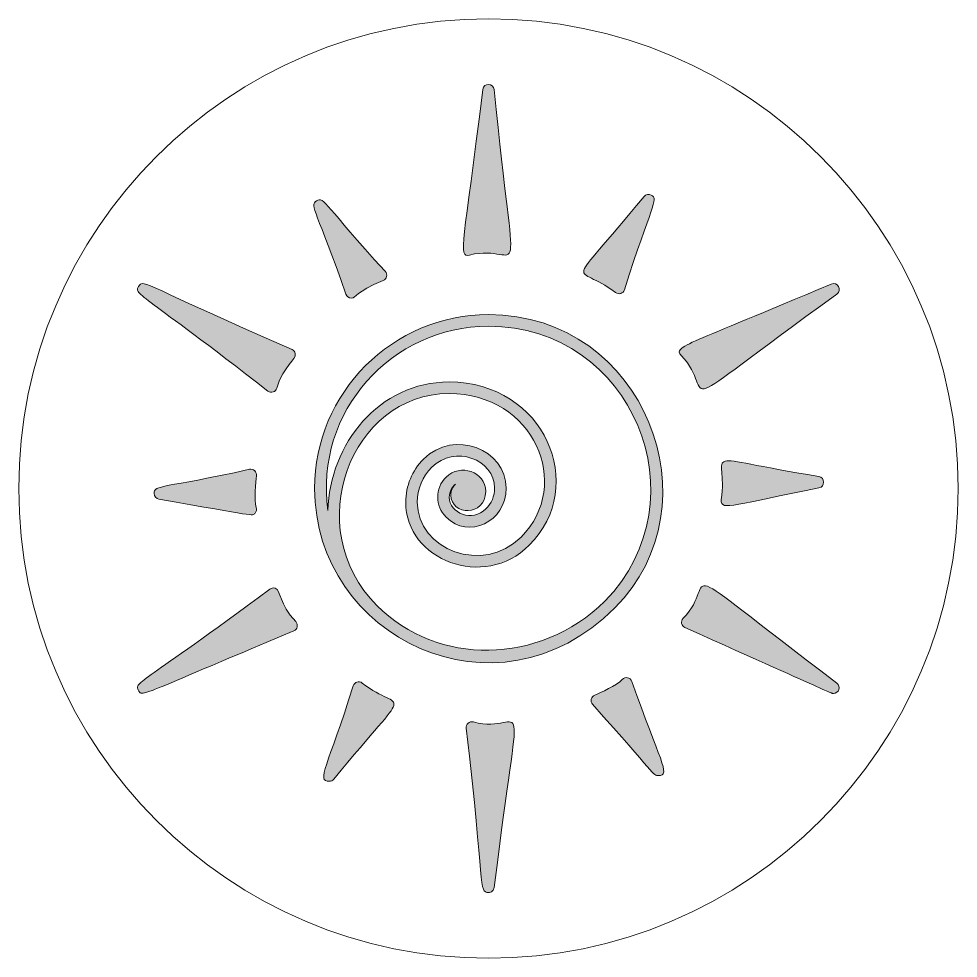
# Model space of a CAD drawing. Header units: inches. Extents: x -11.7 to 1.7, y -15.4 to -9.4.
# Drawn here: x -5.627 to -3.938, y -15.19 to -13.502 of the extents above; entities that cross this region are included whole.
import ezdxf

# ---------------------------------------------------------------- set-up
doc = ezdxf.new("R2010")
doc.units = ezdxf.units.IN
doc.header["$MEASUREMENT"] = 0
doc.layers.add('_U+0421_U+043B_U+043E_U+0439 1', color=7, linetype='Continuous')

msp = doc.modelspace()

# ---------------------------------------------------------------- hatches: boundary and pattern name
at = {"layer": '_U+0421_U+043B_U+043E_U+0439 1', "true_color": 0xffffff}
h = msp.add_hatch(color=7, dxfattribs=at)
h.dxf.hatch_style = 2
edge = h.paths.add_edge_path()
edge.add_spline(control_points=[(-4.5555, -14.5603), (-4.3705, -14.3752), (-4.5017, -14.0332), (-4.7826, -14.0332), (-4.9549, -14.0332), (-5.0951, -14.1734), (-5.0951, -14.3457), (-5.0951, -14.6123), (-4.7693, -14.7741), (-4.5555, -14.5603)], knot_values=[0, 0, 0, 0, 0.013889, 0.013889, 0.013889, 0.027778, 0.027778, 0.027778, 0.041667, 0.041667, 0.041667, 0.041667], degree=3, periodic=0)
edge.add_line((-4.5555, -14.5603), (-4.5555, -14.5603))
edge = h.paths.add_edge_path()
edge.add_spline(control_points=[(-4.7826, -14.0541), (-4.5246, -14.0541), (-4.3953, -14.3647), (-4.5734, -14.5485), (-4.6921, -14.664), (-4.8743, -14.6649), (-4.9831, -14.5561), (-5.1226, -14.4166), (-5.0297, -14.1751), (-4.8536, -14.1751), (-4.7014, -14.1751), (-4.6301, -14.3389), (-4.7242, -14.433), (-4.7925, -14.5013), (-4.9106, -14.4558), (-4.9106, -14.3703), (-4.9106, -14.3466), (-4.9013, -14.3243), (-4.8846, -14.3076), (-4.8434, -14.2664), (-4.7717, -14.2934), (-4.7717, -14.3451), (-4.7717, -14.3592), (-4.7772, -14.3725), (-4.7872, -14.3825), (-4.8114, -14.4067), (-4.8531, -14.3907), (-4.8531, -14.3612), (-4.8531, -14.3514), (-4.8482, -14.3426), (-4.8419, -14.3378), (-4.8471, -14.3427), (-4.8503, -14.3498), (-4.8503, -14.3575), (-4.8503, -14.3949), (-4.7877, -14.3965), (-4.7877, -14.3509), (-4.7877, -14.3157), (-4.834, -14.3002), (-4.859, -14.3251), (-4.8789, -14.345), (-4.8789, -14.3773), (-4.859, -14.3972), (-4.8185, -14.4377), (-4.7509, -14.4059), (-4.7509, -14.3451), (-4.7509, -14.2754), (-4.8445, -14.2381), (-4.8993, -14.2929), (-4.92, -14.3135), (-4.9314, -14.341), (-4.9314, -14.3703), (-4.9314, -14.4744), (-4.7908, -14.5291), (-4.7094, -14.4477), (-4.6027, -14.341), (-4.682, -14.1543), (-4.8536, -14.1543), (-4.9793, -14.1543), (-5.0679, -14.2658), (-5.0713, -14.3854), (-5.0957, -14.207), (-4.9563, -14.0541), (-4.7826, -14.0541)], knot_values=[0, 0, 0, 0, 0.013889, 0.013889, 0.013889, 0.027778, 0.027778, 0.027778, 0.041667, 0.041667, 0.041667, 0.055556, 0.055556, 0.055556, 0.069444, 0.069444, 0.069444, 0.083333, 0.083333, 0.083333, 0.097222, 0.097222, 0.097222, 0.111111, 0.111111, 0.111111, 0.125, 0.125, 0.125, 0.138889, 0.138889, 0.138889, 0.152778, 0.152778, 0.152778, 0.166667, 0.166667, 0.166667, 0.180556, 0.180556, 0.180556, 0.194444, 0.194444, 0.194444, 0.208333, 0.208333, 0.208333, 0.222222, 0.222222, 0.222222, 0.236111, 0.236111, 0.236111, 0.25, 0.25, 0.25, 0.263889, 0.263889, 0.263889, 0.277778, 0.277778, 0.277778, 0.291667, 0.291667, 0.291667, 0.291667], degree=3, periodic=0)
edge.add_line((-4.7826, -14.0541), (-4.7826, -14.0541))
edge = h.paths.add_edge_path()
edge.add_spline(control_points=[(-4.8165, -13.9261), (-4.8387, -13.9316), (-4.8267, -13.9069), (-4.793, -13.6286), (-4.7913, -13.6159), (-4.7735, -13.617), (-4.7723, -13.6289), (-4.7336, -14.024), (-4.7191, -13.902), (-4.8165, -13.9261)], knot_values=[0, 0, 0, 0, 0.013889, 0.013889, 0.013889, 0.027778, 0.027778, 0.027778, 0.041667, 0.041667, 0.041667, 0.041667], degree=3, periodic=0)
edge.add_line((-4.8165, -13.9261), (-4.8165, -13.9261))
edge = h.paths.add_edge_path()
edge.add_spline(control_points=[(-5.1793, -14.1706), (-5.4054, -13.994), (-5.4206, -13.9978), (-5.4115, -13.9825), (-5.4024, -13.9672), (-5.3996, -13.9819), (-5.1357, -14.0957), (-5.1326, -14.0971), (-5.1304, -14.0999), (-5.1298, -14.1032), (-5.1274, -14.1153), (-5.1509, -14.1233), (-5.163, -14.1652), (-5.165, -14.1723), (-5.1735, -14.175), (-5.1793, -14.1706)], knot_values=[0, 0, 0, 0, 0.013889, 0.013889, 0.013889, 0.027778, 0.027778, 0.027778, 0.041667, 0.041667, 0.041667, 0.055556, 0.055556, 0.055556, 0.069444, 0.069444, 0.069444, 0.069444], degree=3, periodic=0)
edge.add_line((-5.1793, -14.1706), (-5.1793, -14.1706))
edge = h.paths.add_edge_path()
edge.add_spline(control_points=[(-5.1662, -14.5251), (-5.1546, -14.5291), (-5.1594, -14.5535), (-5.1291, -14.5848), (-5.1241, -14.5901), (-5.1258, -14.5988), (-5.1326, -14.6017), (-5.4157, -14.7201), (-5.4048, -14.7209), (-5.4116, -14.7087), (-5.4203, -14.6932), (-5.4062, -14.6982), (-5.1757, -14.5265), (-5.173, -14.5245), (-5.1694, -14.5239), (-5.1662, -14.5251)], knot_values=[0, 0, 0, 0, 0.013889, 0.013889, 0.013889, 0.027778, 0.027778, 0.027778, 0.041667, 0.041667, 0.041667, 0.055556, 0.055556, 0.055556, 0.069444, 0.069444, 0.069444, 0.069444], degree=3, periodic=0)
edge.add_line((-5.1662, -14.5251), (-5.1662, -14.5251))
edge = h.paths.add_edge_path()
edge.add_spline(control_points=[(-4.8097, -14.7653), (-4.7134, -14.7905), (-4.7241, -14.6649), (-4.7723, -15.0628), (-4.7734, -15.0716), (-4.7814, -15.0714), (-4.7828, -15.0719), (-4.8005, -15.0717), (-4.7892, -15.0624), (-4.8226, -14.7765), (-4.8234, -14.7695), (-4.8169, -14.7636), (-4.8097, -14.7653)], knot_values=[0, 0, 0, 0, 0.013889, 0.013889, 0.013889, 0.027778, 0.027778, 0.027778, 0.041667, 0.041667, 0.041667, 0.055556, 0.055556, 0.055556, 0.055556], degree=3, periodic=0)
edge.add_line((-4.8097, -14.7653), (-4.8097, -14.7653))
edge = h.paths.add_edge_path()
edge.add_spline(control_points=[(-4.4328, -14.579), (-4.3645, -14.5108), (-4.4763, -14.4551), (-4.1565, -14.6953), (-4.1486, -14.7013), (-4.1528, -14.714), (-4.1628, -14.714), (-4.167, -14.714), (-4.1506, -14.7201), (-4.4296, -14.5958), (-4.4361, -14.5929), (-4.4379, -14.5843), (-4.4328, -14.579)], knot_values=[0, 0, 0, 0, 0.013889, 0.013889, 0.013889, 0.027778, 0.027778, 0.027778, 0.041667, 0.041667, 0.041667, 0.055556, 0.055556, 0.055556, 0.055556], degree=3, periodic=0)
edge.add_line((-4.4328, -14.579), (-4.4328, -14.579))
edge = h.paths.add_edge_path()
edge.add_spline(control_points=[(-4.1566, -13.9963), (-4.4792, -14.2287), (-4.3674, -14.178), (-4.4362, -14.1066), (-4.4521, -14.0901), (-4.4242, -14.088), (-4.1668, -13.9782), (-4.1555, -13.9734), (-4.1466, -13.989), (-4.1566, -13.9963)], knot_values=[0, 0, 0, 0, 0.013889, 0.013889, 0.013889, 0.027778, 0.027778, 0.027778, 0.041667, 0.041667, 0.041667, 0.041667], degree=3, periodic=0)
edge.add_line((-4.1566, -13.9963), (-4.1566, -13.9963))
edge = h.paths.add_edge_path()
edge.add_spline(control_points=[(-4.1887, -14.3446), (-4.3354, -14.3725), (-4.3673, -14.3882), (-4.3642, -14.3661), (-4.3514, -14.274), (-4.4173, -14.287), (-4.189, -14.3242), (-4.1777, -14.3262), (-4.1775, -14.3423), (-4.1887, -14.3446)], knot_values=[0, 0, 0, 0, 0.013889, 0.013889, 0.013889, 0.027778, 0.027778, 0.027778, 0.041667, 0.041667, 0.041667, 0.041667], degree=3, periodic=0)
edge.add_line((-4.1887, -14.3446), (-4.1887, -14.3446))
edge = h.paths.add_edge_path()
edge.add_spline(control_points=[(-4.5544, -13.9935), (-4.627, -13.9369), (-4.6499, -14.0006), (-4.5031, -13.8208), (-4.4999, -13.817), (-4.4943, -13.8159), (-4.49, -13.8184), (-4.4758, -13.8263), (-4.4904, -13.836), (-4.5381, -13.9886), (-4.5404, -13.9954), (-4.5487, -13.9979), (-4.5544, -13.9935)], knot_values=[0, 0, 0, 0, 0.013889, 0.013889, 0.013889, 0.027778, 0.027778, 0.027778, 0.041667, 0.041667, 0.041667, 0.055556, 0.055556, 0.055556, 0.055556], degree=3, periodic=0)
edge.add_line((-4.5544, -13.9935), (-4.5544, -13.9935))
edge = h.paths.add_edge_path()
edge.add_spline(control_points=[(-5.0293, -14.0034), (-5.0336, -14.0034), (-5.0375, -14.0007), (-5.039, -13.9966), (-5.0901, -13.8478), (-5.1057, -13.837), (-5.0916, -13.8286), (-5.0776, -13.8203), (-5.0766, -13.8377), (-4.9682, -13.9554), (-4.9635, -13.9607), (-4.9654, -13.9692), (-4.9721, -13.9719), (-5.0229, -13.9925), (-5.0193, -14.0034), (-5.0293, -14.0034)], knot_values=[0, 0, 0, 0, 0.013889, 0.013889, 0.013889, 0.027778, 0.027778, 0.027778, 0.041667, 0.041667, 0.041667, 0.055556, 0.055556, 0.055556, 0.069444, 0.069444, 0.069444, 0.069444], degree=3, periodic=0)
edge.add_line((-5.0293, -14.0034), (-5.0293, -14.0034))
edge = h.paths.add_edge_path()
edge.add_spline(control_points=[(-5.2121, -14.3112), (-5.205, -14.3098), (-5.1987, -14.3158), (-5.1997, -14.3229), (-5.2013, -14.334), (-5.2043, -14.3659), (-5.2001, -14.3798), (-5.199, -14.3833), (-5.1998, -14.3871), (-5.2022, -14.3898), (-5.2078, -14.3961), (-5.1994, -14.3953), (-5.3749, -14.3648), (-5.3799, -14.3639), (-5.3835, -14.3597), (-5.3836, -14.3547), (-5.3838, -14.3385), (-5.3681, -14.3462), (-5.2121, -14.3112)], knot_values=[0, 0, 0, 0, 0.013889, 0.013889, 0.013889, 0.027778, 0.027778, 0.027778, 0.041667, 0.041667, 0.041667, 0.055556, 0.055556, 0.055556, 0.069444, 0.069444, 0.069444, 0.083333, 0.083333, 0.083333, 0.083333], degree=3, periodic=0)
edge.add_line((-5.2121, -14.3112), (-5.2121, -14.3112))
edge = h.paths.add_edge_path()
edge.add_spline(control_points=[(-5.0095, -14.6954), (-4.9367, -14.7524), (-4.9141, -14.6885), (-5.0608, -14.8682), (-5.0629, -14.8706), (-5.0658, -14.8719), (-5.0689, -14.8719), (-5.0929, -14.8719), (-5.0714, -14.846), (-5.0258, -14.7004), (-5.0236, -14.6936), (-5.0153, -14.691), (-5.0095, -14.6954)], knot_values=[0, 0, 0, 0, 0.013889, 0.013889, 0.013889, 0.027778, 0.027778, 0.027778, 0.041667, 0.041667, 0.041667, 0.055556, 0.055556, 0.055556, 0.055556], degree=3, periodic=0)
edge.add_line((-5.0095, -14.6954), (-5.0095, -14.6954))
edge = h.paths.add_edge_path()
edge.add_spline(control_points=[(-4.5249, -14.6924), (-4.4764, -14.8335), (-4.4528, -14.8618), (-4.4777, -14.8618), (-4.4866, -14.8618), (-4.4816, -14.8607), (-4.5957, -14.7336), (-4.6004, -14.7283), (-4.5985, -14.7198), (-4.5918, -14.7171), (-4.5814, -14.7128), (-4.5522, -14.6996), (-4.5423, -14.6889), (-4.537, -14.6832), (-4.5276, -14.6851), (-4.5249, -14.6924)], knot_values=[0, 0, 0, 0, 0.013889, 0.013889, 0.013889, 0.027778, 0.027778, 0.027778, 0.041667, 0.041667, 0.041667, 0.055556, 0.055556, 0.055556, 0.069444, 0.069444, 0.069444, 0.069444], degree=3, periodic=0)
edge.add_line((-4.5249, -14.6924), (-4.5249, -14.6924))

# ---------------------------------------------------------------- linework, layer by layer
at = {"layer": '_U+0421_U+043B_U+043E_U+0439 1', "color": 1, "lineweight": 9, "true_color": 0xff0000}
msp.add_open_spline([(-3.9385, -14.3457), (-3.9385, -14.8119), (-4.3164, -15.1899), (-4.7826, -15.1899), (-5.2489, -15.1899), (-5.6268, -14.8119), (-5.6268, -14.3457), (-5.6268, -13.8795), (-5.2489, -13.5016), (-4.7826, -13.5016), (-4.3164, -13.5016), (-3.9385, -13.8795), (-3.9385, -14.3457)], degree=3, knots=[0, 0, 0, 0, 1, 1, 1, 2, 2, 2, 3, 3, 3, 4, 4, 4, 4], dxfattribs=at)
at = {"layer": '_U+0421_U+043B_U+043E_U+0439 1', "lineweight": 0}
for points, knots in [([(-4.8165, -13.9261), (-4.8387, -13.9316), (-4.8267, -13.9069), (-4.793, -13.6286), (-4.7913, -13.6159), (-4.7735, -13.617), (-4.7723, -13.6289), (-4.7336, -14.024), (-4.7191, -13.902), (-4.8165, -13.9261)], [0, 0, 0, 0, 1, 1, 1, 2, 2, 2, 3, 3, 3, 3]), ([(-5.0293, -14.0034), (-5.0336, -14.0034), (-5.0375, -14.0007), (-5.039, -13.9966), (-5.0901, -13.8478), (-5.1057, -13.837), (-5.0916, -13.8286), (-5.0776, -13.8203), (-5.0766, -13.8377), (-4.9682, -13.9554), (-4.9635, -13.9607), (-4.9654, -13.9692), (-4.9721, -13.9719), (-5.0229, -13.9925), (-5.0193, -14.0034), (-5.0293, -14.0034)], [0, 0, 0, 0, 1, 1, 1, 2, 2, 2, 3, 3, 3, 4, 4, 4, 5, 5, 5, 5]), ([(-4.5544, -13.9935), (-4.627, -13.9369), (-4.6499, -14.0006), (-4.5031, -13.8208), (-4.4999, -13.817), (-4.4943, -13.8159), (-4.49, -13.8184), (-4.4758, -13.8263), (-4.4904, -13.836), (-4.5381, -13.9886), (-4.5404, -13.9954), (-4.5487, -13.9979), (-4.5544, -13.9935)], [0, 0, 0, 0, 1, 1, 1, 2, 2, 2, 3, 3, 3, 4, 4, 4, 4]), ([(-5.1793, -14.1706), (-5.4054, -13.994), (-5.4206, -13.9978), (-5.4115, -13.9825), (-5.4024, -13.9672), (-5.3996, -13.9819), (-5.1357, -14.0957), (-5.1326, -14.0971), (-5.1304, -14.0999), (-5.1298, -14.1032), (-5.1274, -14.1153), (-5.1509, -14.1233), (-5.163, -14.1652), (-5.165, -14.1723), (-5.1735, -14.175), (-5.1793, -14.1706)], [0, 0, 0, 0, 1, 1, 1, 2, 2, 2, 3, 3, 3, 4, 4, 4, 5, 5, 5, 5]), ([(-4.1566, -13.9963), (-4.4792, -14.2287), (-4.3674, -14.178), (-4.4362, -14.1066), (-4.4521, -14.0901), (-4.4242, -14.088), (-4.1668, -13.9782), (-4.1555, -13.9734), (-4.1466, -13.989), (-4.1566, -13.9963)], [0, 0, 0, 0, 1, 1, 1, 2, 2, 2, 3, 3, 3, 3]), ([(-4.5555, -14.5603), (-4.3705, -14.3752), (-4.5017, -14.0332), (-4.7826, -14.0332), (-4.9549, -14.0332), (-5.0951, -14.1734), (-5.0951, -14.3457), (-5.0951, -14.6123), (-4.7693, -14.7741), (-4.5555, -14.5603)], [0, 0, 0, 0, 1, 1, 1, 2, 2, 2, 3, 3, 3, 3]), ([(-4.7826, -14.0541), (-4.5246, -14.0541), (-4.3953, -14.3647), (-4.5734, -14.5485), (-4.6921, -14.664), (-4.8743, -14.6649), (-4.9831, -14.5561), (-5.1226, -14.4166), (-5.0297, -14.1751), (-4.8536, -14.1751), (-4.7014, -14.1751), (-4.6301, -14.3389), (-4.7242, -14.433), (-4.7925, -14.5013), (-4.9106, -14.4558), (-4.9106, -14.3703), (-4.9106, -14.3466), (-4.9013, -14.3243), (-4.8846, -14.3076), (-4.8434, -14.2664), (-4.7717, -14.2934), (-4.7717, -14.3451), (-4.7717, -14.3592), (-4.7772, -14.3725), (-4.7872, -14.3825), (-4.8114, -14.4067), (-4.8531, -14.3907), (-4.8531, -14.3612), (-4.8531, -14.3514), (-4.8482, -14.3426), (-4.8419, -14.3378), (-4.8471, -14.3427), (-4.8503, -14.3498), (-4.8503, -14.3575), (-4.8503, -14.3949), (-4.7877, -14.3965), (-4.7877, -14.3509), (-4.7877, -14.3157), (-4.834, -14.3002), (-4.859, -14.3251), (-4.8789, -14.345), (-4.8789, -14.3773), (-4.859, -14.3972), (-4.8185, -14.4377), (-4.7509, -14.4059), (-4.7509, -14.3451), (-4.7509, -14.2754), (-4.8445, -14.2381), (-4.8993, -14.2929), (-4.92, -14.3135), (-4.9314, -14.341), (-4.9314, -14.3703), (-4.9314, -14.4744), (-4.7908, -14.5291), (-4.7094, -14.4477), (-4.6027, -14.341), (-4.682, -14.1543), (-4.8536, -14.1543), (-4.9793, -14.1543), (-5.0679, -14.2658), (-5.0713, -14.3854), (-5.0957, -14.207), (-4.9563, -14.0541), (-4.7826, -14.0541)], [0, 0, 0, 0, 1, 1, 1, 2, 2, 2, 3, 3, 3, 4, 4, 4, 5, 5, 5, 6, 6, 6, 7, 7, 7, 8, 8, 8, 9, 9, 9, 10, 10, 10, 11, 11, 11, 12, 12, 12, 13, 13, 13, 14, 14, 14, 15, 15, 15, 16, 16, 16, 17, 17, 17, 18, 18, 18, 19, 19, 19, 20, 20, 20, 21, 21, 21, 21]), ([(-4.1887, -14.3446), (-4.3354, -14.3725), (-4.3673, -14.3882), (-4.3642, -14.3661), (-4.3514, -14.274), (-4.4173, -14.287), (-4.189, -14.3242), (-4.1777, -14.3262), (-4.1775, -14.3423), (-4.1887, -14.3446)], [0, 0, 0, 0, 1, 1, 1, 2, 2, 2, 3, 3, 3, 3]), ([(-5.2121, -14.3112), (-5.205, -14.3098), (-5.1987, -14.3158), (-5.1997, -14.3229), (-5.2013, -14.334), (-5.2043, -14.3659), (-5.2001, -14.3798), (-5.199, -14.3833), (-5.1998, -14.3871), (-5.2022, -14.3898), (-5.2078, -14.3961), (-5.1994, -14.3953), (-5.3749, -14.3648), (-5.3799, -14.3639), (-5.3835, -14.3597), (-5.3836, -14.3547), (-5.3838, -14.3385), (-5.3681, -14.3462), (-5.2121, -14.3112)], [0, 0, 0, 0, 1, 1, 1, 2, 2, 2, 3, 3, 3, 4, 4, 4, 5, 5, 5, 6, 6, 6, 6]), ([(-4.4328, -14.579), (-4.3645, -14.5108), (-4.4763, -14.4551), (-4.1565, -14.6953), (-4.1486, -14.7013), (-4.1528, -14.714), (-4.1628, -14.714), (-4.167, -14.714), (-4.1506, -14.7201), (-4.4296, -14.5958), (-4.4361, -14.5929), (-4.4379, -14.5843), (-4.4328, -14.579)], [0, 0, 0, 0, 1, 1, 1, 2, 2, 2, 3, 3, 3, 4, 4, 4, 4]), ([(-5.1662, -14.5251), (-5.1546, -14.5291), (-5.1594, -14.5535), (-5.1291, -14.5848), (-5.1241, -14.5901), (-5.1258, -14.5988), (-5.1326, -14.6017), (-5.4157, -14.7201), (-5.4048, -14.7209), (-5.4116, -14.7087), (-5.4203, -14.6932), (-5.4062, -14.6982), (-5.1757, -14.5265), (-5.173, -14.5245), (-5.1694, -14.5239), (-5.1662, -14.5251)], [0, 0, 0, 0, 1, 1, 1, 2, 2, 2, 3, 3, 3, 4, 4, 4, 5, 5, 5, 5]), ([(-4.8097, -14.7653), (-4.7134, -14.7905), (-4.7241, -14.6649), (-4.7723, -15.0628), (-4.7734, -15.0716), (-4.7814, -15.0714), (-4.7828, -15.0719), (-4.8005, -15.0717), (-4.7892, -15.0624), (-4.8226, -14.7765), (-4.8234, -14.7695), (-4.8169, -14.7636), (-4.8097, -14.7653)], [0, 0, 0, 0, 1, 1, 1, 2, 2, 2, 3, 3, 3, 4, 4, 4, 4]), ([(-4.5249, -14.6924), (-4.4764, -14.8335), (-4.4528, -14.8618), (-4.4777, -14.8618), (-4.4866, -14.8618), (-4.4816, -14.8607), (-4.5957, -14.7336), (-4.6004, -14.7283), (-4.5985, -14.7198), (-4.5918, -14.7171), (-4.5814, -14.7128), (-4.5522, -14.6996), (-4.5423, -14.6889), (-4.537, -14.6832), (-4.5276, -14.6851), (-4.5249, -14.6924)], [0, 0, 0, 0, 1, 1, 1, 2, 2, 2, 3, 3, 3, 4, 4, 4, 5, 5, 5, 5]), ([(-5.0095, -14.6954), (-4.9367, -14.7524), (-4.9141, -14.6885), (-5.0608, -14.8682), (-5.0629, -14.8706), (-5.0658, -14.8719), (-5.0689, -14.8719), (-5.0929, -14.8719), (-5.0714, -14.846), (-5.0258, -14.7004), (-5.0236, -14.6936), (-5.0153, -14.691), (-5.0095, -14.6954)], [0, 0, 0, 0, 1, 1, 1, 2, 2, 2, 3, 3, 3, 4, 4, 4, 4])]:
    msp.add_open_spline(points, degree=3, knots=knots, dxfattribs=at)

doc.saveas('drawing.dxf')
